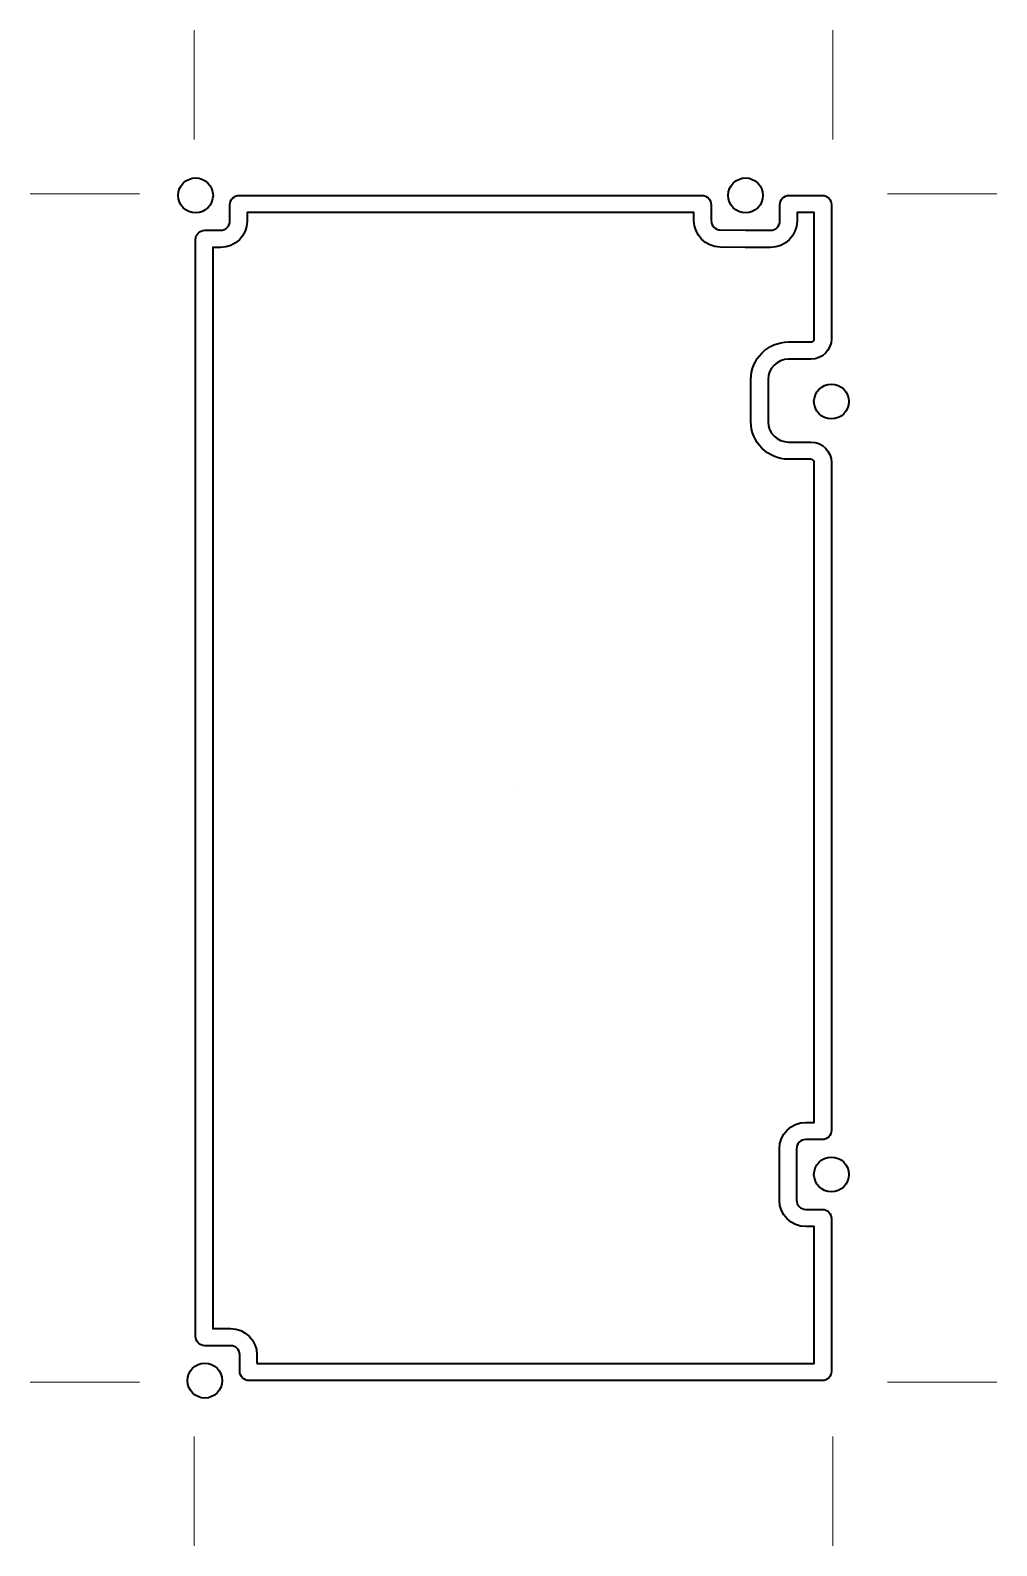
# Model space of a CAD drawing. Header units: inches. Extents: x 1.29 to 5.71, y -7.97 to -1.02.
import ezdxf

# ---------------------------------------------------------------- set-up
doc = ezdxf.new("R2010")
doc.units = ezdxf.units.IN
doc.header["$MEASUREMENT"] = 0
doc.layers.add('Layer 1', color=7, linetype='Continuous')

# ---------------------------------------------------------------- blocks, each defined once
blk = doc.blocks.new('block 2')
at = {"layer": 'Layer 1', "color": 7, "lineweight": 9, "true_color": 0xffffff}
for points in [[(2.0353, -1.0202), (2.0353, -1.5202)], [(4.9626, -1.0202), (4.9626, -1.5202)], [(1.2853, -1.7702), (1.7853, -1.7702)], [(5.7126, -1.7702), (5.2126, -1.7702)], [(1.2853, -7.2171), (1.7853, -7.2171)], [(5.7126, -7.2171), (5.2126, -7.2171)], [(2.0353, -7.9671), (2.0353, -7.4671)], [(4.9626, -7.9671), (4.9626, -7.4671)]]:
    blk.add_lwpolyline(points, dxfattribs=at)

msp = doc.modelspace()

# ---------------------------------------------------------------- linework, layer by layer
at = {"layer": 'Layer 1', "color": 250, "lineweight": 35, "true_color": 0x221f1f}
for points in [[(2.0849, -1.9346), (2.0849, -1.9346)], [(4.9557, -1.9346), (4.9557, -1.9346)], [(3.5219, -4.4937), (3.5219, -4.4937)]]:
    msp.add_lwpolyline(points, dxfattribs=at)
for points, knots in [([(1.9623, -1.7771), (1.9623, -1.8213), (1.9981, -1.8571), (2.0423, -1.8571), (2.0865, -1.8571), (2.1223, -1.8213), (2.1223, -1.7771), (2.1223, -1.733), (2.0865, -1.6971), (2.0423, -1.6971), (1.9981, -1.6971), (1.9623, -1.733), (1.9623, -1.7771)], [0, 0, 0, 0, 1, 1, 1, 2, 2, 2, 3, 3, 3, 4, 4, 4, 4]), ([(4.482, -1.7771), (4.482, -1.8213), (4.5178, -1.8571), (4.562, -1.8571), (4.6062, -1.8571), (4.642, -1.8213), (4.642, -1.7771), (4.642, -1.733), (4.6062, -1.6971), (4.562, -1.6971), (4.5178, -1.6971), (4.482, -1.733), (4.482, -1.7771)], [0, 0, 0, 0, 1, 1, 1, 2, 2, 2, 3, 3, 3, 4, 4, 4, 4]), ([(4.9131, -1.7771), (4.9131, -1.7771), (4.762, -1.7771), (4.762, -1.7771), (4.7385, -1.7771), (4.7195, -1.7962), (4.7195, -1.8197), (4.7195, -1.8197), (4.7195, -1.8945), (4.7195, -1.8945), (4.7195, -1.9181), (4.7004, -1.9371), (4.6769, -1.9371), (4.6769, -1.9371), (4.562, -1.9371), (4.562, -1.9371), (4.562, -1.9371), (4.4464, -1.9353), (4.4464, -1.9353), (4.4231, -1.9349), (4.4045, -1.916), (4.4045, -1.8927), (4.4045, -1.8927), (4.4045, -1.8197), (4.4045, -1.8197), (4.4045, -1.7962), (4.3854, -1.7771), (4.3619, -1.7771), (4.3619, -1.7771), (2.2424, -1.7771), (2.2424, -1.7771), (2.2188, -1.7771), (2.1998, -1.7962), (2.1998, -1.8197), (2.1998, -1.8197), (2.1998, -1.8945), (2.1998, -1.8945), (2.1998, -1.9181), (2.1807, -1.9371), (2.1572, -1.9371), (2.1572, -1.9371), (2.0849, -1.9371), (2.0849, -1.9371), (2.0614, -1.9371), (2.0423, -1.9562), (2.0423, -1.9797), (2.0423, -1.9797), (2.0423, -7.0076), (2.0423, -7.0076), (2.0423, -7.0311), (2.0614, -7.0502), (2.0849, -7.0502), (2.0849, -7.0502), (2.2023, -7.0502), (2.2023, -7.0502), (2.2258, -7.0502), (2.2449, -7.0693), (2.2449, -7.0928), (2.2449, -7.0928), (2.2449, -7.1676), (2.2449, -7.1676), (2.2449, -7.1911), (2.264, -7.2102), (2.2875, -7.2102), (2.2875, -7.2102), (4.9131, -7.2102), (4.9131, -7.2102), (4.9366, -7.2102), (4.9557, -7.1911), (4.9557, -7.1676), (4.9557, -7.1676), (4.9557, -6.4679), (4.9557, -6.4679), (4.9557, -6.4444), (4.9366, -6.4253), (4.9131, -6.4253), (4.9131, -6.4253), (4.8383, -6.4253), (4.8383, -6.4253), (4.8147, -6.4253), (4.7957, -6.4062), (4.7957, -6.3827), (4.7957, -6.3827), (4.7957, -6.2653), (4.7957, -6.2653), (4.7957, -6.2653), (4.7957, -6.1479), (4.7957, -6.1479), (4.7957, -6.1244), (4.8147, -6.1053), (4.8383, -6.1053), (4.8383, -6.1053), (4.9131, -6.1053), (4.9131, -6.1053), (4.9366, -6.1053), (4.9557, -6.0862), (4.9557, -6.0627), (4.9557, -6.0627), (4.9557, -3.0015), (4.9557, -3.0015), (4.9557, -2.9497), (4.9137, -2.9077), (4.8618, -2.9077), (4.8618, -2.9077), (4.7589, -2.9077), (4.7589, -2.9077), (4.707, -2.9077), (4.665, -2.8657), (4.665, -2.8138), (4.665, -2.8138), (4.665, -2.6216), (4.665, -2.6216), (4.665, -2.5698), (4.707, -2.5278), (4.7589, -2.5278), (4.7589, -2.5278), (4.8618, -2.5278), (4.8618, -2.5278), (4.9137, -2.5278), (4.9557, -2.4858), (4.9557, -2.4339), (4.9557, -2.4339), (4.9557, -1.9407), (4.9557, -1.9407), (4.9557, -1.9407), (4.9557, -1.8197), (4.9557, -1.8197), (4.9557, -1.7962), (4.9366, -1.7771), (4.9131, -1.7771)], [0, 0, 0, 0, 1, 1, 1, 2, 2, 2, 3, 3, 3, 4, 4, 4, 5, 5, 5, 6, 6, 6, 7, 7, 7, 8, 8, 8, 9, 9, 9, 10, 10, 10, 11, 11, 11, 12, 12, 12, 13, 13, 13, 14, 14, 14, 15, 15, 15, 16, 16, 16, 17, 17, 17, 18, 18, 18, 19, 19, 19, 20, 20, 20, 21, 21, 21, 22, 22, 22, 23, 23, 23, 24, 24, 24, 25, 25, 25, 26, 26, 26, 27, 27, 27, 28, 28, 28, 29, 29, 29, 30, 30, 30, 31, 31, 31, 32, 32, 32, 33, 33, 33, 34, 34, 34, 35, 35, 35, 36, 36, 36, 37, 37, 37, 38, 38, 38, 39, 39, 39, 40, 40, 40, 41, 41, 41, 42, 42, 42, 43, 43, 43, 43]), ([(2.3236, -7.1315), (2.3236, -7.1315), (2.3236, -7.0928), (2.3236, -7.0928), (2.3236, -7.0259), (2.2692, -6.9715), (2.2023, -6.9715), (2.2023, -6.9715), (2.121, -6.9715), (2.121, -6.9715), (2.121, -6.9715), (2.121, -2.0159), (2.121, -2.0159), (2.121, -2.0159), (2.1572, -2.0159), (2.1572, -2.0159), (2.2241, -2.0159), (2.2785, -1.9614), (2.2785, -1.8945), (2.2785, -1.8945), (2.2785, -1.8559), (2.2785, -1.8559), (2.2785, -1.8559), (4.3258, -1.8559), (4.3258, -1.8559), (4.3258, -1.8559), (4.3258, -1.8927), (4.3258, -1.8927), (4.3258, -1.9585), (4.3793, -2.013), (4.4451, -2.014), (4.4451, -2.014), (4.5607, -2.0159), (4.5607, -2.0159), (4.5607, -2.0159), (4.6769, -2.0159), (4.6769, -2.0159), (4.7438, -2.0159), (4.7982, -1.9614), (4.7982, -1.8945), (4.7982, -1.8945), (4.7982, -1.8559), (4.7982, -1.8559), (4.7982, -1.8559), (4.8769, -1.8559), (4.8769, -1.8559), (4.8769, -1.8559), (4.8769, -2.4339), (4.8769, -2.4339), (4.8769, -2.4423), (4.8702, -2.449), (4.8618, -2.449), (4.8618, -2.449), (4.7589, -2.449), (4.7589, -2.449), (4.6637, -2.449), (4.5863, -2.5265), (4.5863, -2.6216), (4.5863, -2.6216), (4.5863, -2.8138), (4.5863, -2.8138), (4.5863, -2.909), (4.6637, -2.9864), (4.7589, -2.9864), (4.7589, -2.9864), (4.8618, -2.9864), (4.8618, -2.9864), (4.8702, -2.9864), (4.8769, -2.9932), (4.8769, -3.0015), (4.8769, -3.0015), (4.8769, -6.0266), (4.8769, -6.0266), (4.8769, -6.0266), (4.8383, -6.0266), (4.8383, -6.0266), (4.7714, -6.0266), (4.7169, -6.081), (4.7169, -6.1479), (4.7169, -6.1479), (4.7169, -6.3827), (4.7169, -6.3827), (4.7169, -6.4496), (4.7714, -6.5041), (4.8383, -6.5041), (4.8383, -6.5041), (4.8769, -6.5041), (4.8769, -6.5041), (4.8769, -6.5041), (4.8769, -7.1315), (4.8769, -7.1315), (4.8769, -7.1315), (2.3236, -7.1315), (2.3236, -7.1315)], [0, 0, 0, 0, 1, 1, 1, 2, 2, 2, 3, 3, 3, 4, 4, 4, 5, 5, 5, 6, 6, 6, 7, 7, 7, 8, 8, 8, 9, 9, 9, 10, 10, 10, 11, 11, 11, 12, 12, 12, 13, 13, 13, 14, 14, 14, 15, 15, 15, 16, 16, 16, 17, 17, 17, 18, 18, 18, 19, 19, 19, 20, 20, 20, 21, 21, 21, 22, 22, 22, 23, 23, 23, 24, 24, 24, 25, 25, 25, 26, 26, 26, 27, 27, 27, 28, 28, 28, 29, 29, 29, 30, 30, 30, 31, 31, 31, 31]), ([(4.8757, -2.722), (4.8757, -2.7662), (4.9115, -2.802), (4.9557, -2.802), (4.9999, -2.802), (5.0357, -2.7662), (5.0357, -2.722), (5.0357, -2.6778), (4.9999, -2.642), (4.9557, -2.642), (4.9115, -2.642), (4.8757, -2.6778), (4.8757, -2.722)], [0, 0, 0, 0, 1, 1, 1, 2, 2, 2, 3, 3, 3, 4, 4, 4, 4]), ([(4.8757, -6.2653), (4.8757, -6.3095), (4.9115, -6.3453), (4.9557, -6.3453), (4.9999, -6.3453), (5.0357, -6.3095), (5.0357, -6.2653), (5.0357, -6.2211), (4.9999, -6.1853), (4.9557, -6.1853), (4.9115, -6.1853), (4.8757, -6.2211), (4.8757, -6.2653)], [0, 0, 0, 0, 1, 1, 1, 2, 2, 2, 3, 3, 3, 4, 4, 4, 4]), ([(2.0849, -7.1302), (2.0407, -7.1302), (2.0049, -7.166), (2.0049, -7.2102), (2.0049, -7.2544), (2.0407, -7.2902), (2.0849, -7.2902), (2.1291, -7.2902), (2.1649, -7.2544), (2.1649, -7.2102), (2.1649, -7.166), (2.1291, -7.1302), (2.0849, -7.1302)], [0, 0, 0, 0, 1, 1, 1, 2, 2, 2, 3, 3, 3, 4, 4, 4, 4])]:
    msp.add_open_spline(points, degree=3, knots=knots, dxfattribs=at)

# ---------------------------------------------------------------- block references
at = {"layer": 'Layer 1'}
msp.add_blockref('block 2', (0, 0), dxfattribs=at)

doc.saveas('drawing.dxf')
